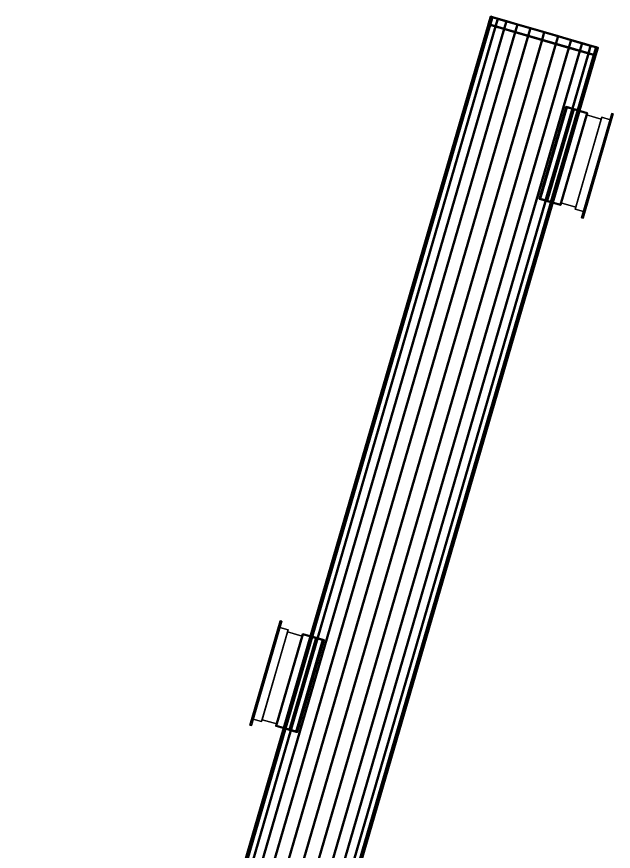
# Model space of a CAD drawing. Header units: inches. Extents: x -1654 to 1344, y -1538 to 36.
# Drawn here: x -1402.5 to -1327.7, y -86.1 to 18.6 of the extents above; entities that cross this region are included whole.
import ezdxf

# ---------------------------------------------------------------- set-up
doc = ezdxf.new("R2010")
doc.units = ezdxf.units.IN
doc.header["$MEASUREMENT"] = 0
doc.linetypes.add('Center', pattern=[1.25, 0.25, -0.1875, 0.625, -0.1875])
for name, color, linetype, lineweight in [('M-HVAC-CDFF', 3, 'Continuous', 30), ('M-HVAC-CDFF-SA', 3, 'Continuous', 30), ('M-HVAC-DUCT', 1, 'Center', 30), ('M-HVAC-DUCT-SA', 1, 'Continuous', 50)]:
    doc.layers.add(name, color=color, linetype=linetype, lineweight=lineweight)

# ---------------------------------------------------------------- blocks, each defined once
blk = doc.blocks.new('Supply Diffuser - Sidewall - 12 x 8-842531-_3D_')
at = {"layer": 'M-HVAC-CDFF'}
mesh = blk.add_polyface(dxfattribs=at)
corners = [(-5.75, 3, 3.75), (5.75, 3, 3.75), (5.75, 3, -3.75), (-5.75, 3, -3.75)]
mesh.append_faces([[corners[k] for k in face] for face in [(2, 3, 0, 1)]])
mesh = blk.add_polyface(dxfattribs=at)
corners = [(-5.75, 3, 3.75), (-5.75, 3, -3.75), (-5.75, 1.078125, -3.75), (-5.75, 1.078125, 3.75)]
mesh.append_faces([[corners[k] for k in face] for face in [(2, 3, 0, 1)]])
mesh = blk.add_polyface(dxfattribs=at)
corners = [(-5.75, 3, -3.75), (5.75, 3, -3.75), (5.75, 1.078125, -3.75), (-5.75, 1.078125, -3.75)]
mesh.append_faces([[corners[k] for k in face] for face in [(2, 3, 0, 1)]])
mesh = blk.add_polyface(dxfattribs=at)
corners = [(5.75, 3, 3.75), (-5.75, 3, 3.75), (-5.75, 1.078125, 3.75), (5.75, 1.078125, 3.75)]
mesh.append_faces([[corners[k] for k in face] for face in [(2, 3, 0, 1)]])
mesh = blk.add_polyface(dxfattribs=at)
corners = [(5.75, 3, -3.75), (5.75, 3, 3.75), (5.75, 1.078125, 3.75), (5.75, 1.078125, -3.75)]
mesh.append_faces([[corners[k] for k in face] for face in [(2, 3, 0, 1)]])
mesh = blk.add_polyface(dxfattribs=at)
corners = [(-6, 1.078125, 4), (6, 1.078125, 4), (6, 1.078125, -4), (-6, 1.078125, -4), (-5.75, 1.078125, 3.75), (-5.75, 1.078125, -3.75), (5.75, 1.078125, -3.75), (5.75, 1.078125, 3.75)]
mesh.append_faces([[corners[k] for k in face] for face in [(3, 5, 6, 2), (2, 6, 7, 1)]], dxfattribs={"vtx0": -1, "vtx2": -1})
mesh.append_faces([[corners[k] for k in face] for face in [(4, 5, 3, 0), (7, 4, 0, 1)]], dxfattribs={"vtx1": -1, "vtx3": -1})
mesh = blk.add_polyface(dxfattribs=at)
corners = [(-6, 1.078125, 4), (-6, 1.078125, -4), (-6, 0, -4), (-6, 0, 4)]
mesh.append_faces([[corners[k] for k in face] for face in [(2, 3, 0, 1)]])
mesh = blk.add_polyface(dxfattribs=at)
corners = [(-6, 1.078125, -4), (6, 1.078125, -4), (6, 0, -4), (-6, 0, -4)]
mesh.append_faces([[corners[k] for k in face] for face in [(2, 3, 0, 1)]])
mesh = blk.add_polyface(dxfattribs=at)
corners = [(6, 1.078125, 4), (-6, 1.078125, 4), (-6, 0, 4), (6, 0, 4)]
mesh.append_faces([[corners[k] for k in face] for face in [(2, 3, 0, 1)]])
mesh = blk.add_polyface(dxfattribs=at)
corners = [(6, 1.078125, -4), (6, 1.078125, 4), (6, 0, 4), (6, 0, -4)]
mesh.append_faces([[corners[k] for k in face] for face in [(2, 3, 0, 1)]])
mesh = blk.add_polyface(dxfattribs=at)
corners = [(6.8125, 0, 4.8125), (6.8125, 0, -4.8125), (-6.8125, 0, -4.8125), (-6.8125, 0, 4.8125), (-6, 0, 4), (-6, 0, -4), (6, 0, -4), (6, 0, 4)]
mesh.append_faces([[corners[k] for k in face] for face in [(3, 4, 5, 2), (2, 5, 6, 1)]], dxfattribs={"vtx0": -1, "vtx2": -1})
mesh.append_faces([[corners[k] for k in face] for face in [(7, 4, 3, 0), (6, 7, 0, 1)]], dxfattribs={"vtx1": -1, "vtx3": -1})
mesh = blk.add_polyface(dxfattribs=at)
corners = [(-6.8125, -0.1875, 4.8125), (6.8125, -0.1875, 4.8125), (6.8125, 0, 4.8125), (-6.8125, 0, 4.8125)]
mesh.append_faces([[corners[k] for k in face] for face in [(3, 0, 1, 2)]])
mesh = blk.add_polyface(dxfattribs=at)
corners = [(-6.8125, -0.1875, -4.8125), (-6.8125, -0.1875, 4.8125), (-6.8125, 0, 4.8125), (-6.8125, 0, -4.8125)]
mesh.append_faces([[corners[k] for k in face] for face in [(0, 1, 2, 3)]])
mesh = blk.add_polyface(dxfattribs=at)
corners = [(6.8125, -0.1875, -4.8125), (-6.8125, -0.1875, -4.8125), (-6.8125, 0, -4.8125), (6.8125, 0, -4.8125)]
mesh.append_faces([[corners[k] for k in face] for face in [(3, 0, 1, 2)]])
mesh = blk.add_polyface(dxfattribs=at)
corners = [(6.8125, -0.1875, 4.8125), (-6.8125, -0.1875, 4.8125), (-6.8125, -0.1875, -4.8125), (6.8125, -0.1875, -4.8125)]
mesh.append_faces([[corners[k] for k in face] for face in [(3, 0, 1, 2)]])
mesh = blk.add_polyface(dxfattribs=at)
corners = [(6.8125, -0.1875, 4.8125), (6.8125, -0.1875, -4.8125), (6.8125, 0, -4.8125), (6.8125, 0, 4.8125)]
mesh.append_faces([[corners[k] for k in face] for face in [(0, 1, 2, 3)]])
blk = doc.blocks.new('Round Endcap - Standard-841446-_3D_')
at = {"layer": 'M-HVAC-DUCT', "color": 8, "linetype": 'Continuous', "lineweight": 50}
mesh = blk.add_polyface(dxfattribs=at)
corners = [(0, 0, 7), (0, 1.81, 6.76), (0, 3.5, 6.06), (0, 4.95, 4.95), (0, 6.06, 3.5), (0, 6.76, 1.81), (0, 7), (0, 6.76, -1.81), (0, 6.06, -3.5), (0, 4.95, -4.95), (0, 3.5, -6.06), (0, 1.81, -6.76), (0, 0, -7), (0, -1.81, -6.76), (0, -3.5, -6.06), (0, -4.95, -4.95), (0, -6.06, -3.5), (0, -6.76, -1.81), (0, -7), (0, -6.76, 1.81), (0, -6.06, 3.5), (0, -4.95, 4.95), (0, -3.5, 6.06), (0, -1.81, 6.76)]
mesh.append_faces([[corners[k] for k in face] for face in [(2, 12, 1), (3, 6, 2)]], dxfattribs={"vtx0": -1, "vtx1": -1, "color": 8})
mesh.append_faces([[corners[k] for k in face] for face in [(12, 17, 0, 1)]], dxfattribs={"vtx0": -1, "vtx1": -1, "vtx3": -1, "color": 8})
mesh.append_faces([[corners[k] for k in face] for face in [(17, 21, 22)]], dxfattribs={"vtx0": -1, "vtx2": -1, "color": 8})
mesh.append_faces([[corners[k] for k in face] for face in [(12, 7, 8, 9)]], dxfattribs={"vtx0": -1, "vtx3": -1, "color": 8})
mesh.append_faces([[corners[k] for k in face] for face in [(18, 19, 17)]], dxfattribs={"vtx1": -1, "color": 8})
mesh.append_faces([[corners[k] for k in face] for face in [(20, 21, 17, 19)]], dxfattribs={"vtx1": -1, "vtx2": -1, "color": 8})
mesh.append_faces([[corners[k] for k in face] for face in [(6, 7, 12, 2)]], dxfattribs={"vtx1": -1, "vtx2": -1, "vtx3": -1, "color": 8})
mesh.append_faces([[corners[k] for k in face] for face in [(10, 11, 12, 9), (4, 5, 6, 3)]], dxfattribs={"vtx2": -1, "color": 8})
mesh.append_faces([[corners[k] for k in face] for face in [(12, 13, 14, 17), (22, 23, 0, 17)]], dxfattribs={"vtx2": -1, "vtx3": -1, "color": 8})
mesh.append_faces([[corners[k] for k in face] for face in [(14, 15, 16, 17)]], dxfattribs={"vtx3": -1, "color": 8})
mesh = blk.add_polyface(dxfattribs=at)
corners = [(0, 7), (0, 6.76, 1.81), (0, 6.06, 3.5), (0, 4.95, 4.95), (0, 3.5, 6.06), (0, 1.81, 6.76), (0, 0, 7), (1, 0, 7), (1, 1.81, 6.76), (1, 3.5, 6.06), (1, 4.95, 4.95), (1, 6.06, 3.5), (1, 6.76, 1.81), (1, 7)]
mesh.append_faces([[corners[k] for k in face] for face in [(1, 12, 13, 0)]], dxfattribs={"vtx0": -1, "color": 8})
mesh.append_faces([[corners[k] for k in face] for face in [(5, 8, 9, 4), (10, 3, 4, 9), (2, 11, 12, 1), (11, 2, 3, 10)]], dxfattribs={"vtx0": -1, "vtx2": -1, "color": 8})
mesh.append_faces([[corners[k] for k in face] for face in [(6, 7, 8, 5)]], dxfattribs={"vtx2": -1, "color": 8})
mesh = blk.add_polyface(dxfattribs=at)
corners = [(0, 0, -7), (0, 1.81, -6.76), (0, 3.5, -6.06), (0, 4.95, -4.95), (0, 6.06, -3.5), (0, 6.76, -1.81), (0, 7), (1, 7), (1, 6.76, -1.81), (1, 6.06, -3.5), (1, 4.95, -4.95), (1, 3.5, -6.06), (1, 1.81, -6.76), (1, 0, -7)]
mesh.append_faces([[corners[k] for k in face] for face in [(5, 8, 9, 4), (10, 3, 4, 9), (2, 11, 12, 1)]], dxfattribs={"vtx0": -1, "vtx2": -1, "color": 8})
mesh.append_faces([[corners[k] for k in face] for face in [(2, 3, 10, 11)]], dxfattribs={"vtx1": -1, "vtx3": -1, "color": 8})
mesh.append_faces([[corners[k] for k in face] for face in [(6, 7, 8, 5)]], dxfattribs={"vtx2": -1, "color": 8})
mesh.append_faces([[corners[k] for k in face] for face in [(12, 13, 0, 1)]], dxfattribs={"vtx3": -1, "color": 8})
mesh = blk.add_polyface(dxfattribs=at)
corners = [(1, 0, 7), (1, -1.81, 6.76), (1, -3.5, 6.06), (1, -4.95, 4.95), (1, -6.06, 3.5), (1, -6.76, 1.81), (1, -7), (1, -6.76, -1.81), (1, -6.06, -3.5), (1, -4.95, -4.95), (1, -3.5, -6.06), (1, -1.81, -6.76), (1, 0, -7), (1, 1.81, -6.76), (1, 3.5, -6.06), (1, 4.95, -4.95), (1, 6.06, -3.5), (1, 6.76, -1.81), (1, 7), (1, 6.76, 1.81), (1, 6.06, 3.5), (1, 4.95, 4.95), (1, 3.5, 6.06), (1, 1.81, 6.76)]
mesh.append_faces([[corners[k] for k in face] for face in [(10, 8, 9)]], dxfattribs={"vtx0": -1, "color": 8})
mesh.append_faces([[corners[k] for k in face] for face in [(23, 11, 22)]], dxfattribs={"vtx0": -1, "vtx1": -1, "color": 8})
mesh.append_faces([[corners[k] for k in face] for face in [(6, 23, 1, 2)]], dxfattribs={"vtx0": -1, "vtx1": -1, "vtx3": -1, "color": 8})
mesh.append_faces([[corners[k] for k in face] for face in [(17, 21, 22)]], dxfattribs={"vtx0": -1, "vtx2": -1, "color": 8})
mesh.append_faces([[corners[k] for k in face] for face in [(11, 16, 17, 22), (6, 10, 11, 23)]], dxfattribs={"vtx0": -1, "vtx2": -1, "vtx3": -1, "color": 8})
mesh.append_faces([[corners[k] for k in face] for face in [(17, 19, 20, 21)]], dxfattribs={"vtx0": -1, "vtx3": -1, "color": 8})
mesh.append_faces([[corners[k] for k in face] for face in [(0, 1, 23)]], dxfattribs={"vtx1": -1, "color": 8})
mesh.append_faces([[corners[k] for k in face] for face in [(15, 16, 11, 14), (2, 3, 6)]], dxfattribs={"vtx1": -1, "vtx2": -1, "color": 8})
mesh.append_faces([[corners[k] for k in face] for face in [(4, 5, 6, 3), (17, 18, 19)]], dxfattribs={"vtx2": -1, "color": 8})
mesh.append_faces([[corners[k] for k in face] for face in [(6, 7, 8, 10)]], dxfattribs={"vtx2": -1, "vtx3": -1, "color": 8})
mesh.append_faces([[corners[k] for k in face] for face in [(11, 12, 13, 14)]], dxfattribs={"vtx3": -1, "color": 8})
mesh = blk.add_polyface(dxfattribs=at)
corners = [(0, -7), (0, -6.76, -1.81), (0, -6.06, -3.5), (0, -4.95, -4.95), (0, -3.5, -6.06), (0, -1.81, -6.76), (0, 0, -7), (1, 0, -7), (1, -1.81, -6.76), (1, -3.5, -6.06), (1, -4.95, -4.95), (1, -6.06, -3.5), (1, -6.76, -1.81), (1, -7)]
mesh.append_faces([[corners[k] for k in face] for face in [(5, 8, 9, 4), (10, 3, 4, 9), (2, 11, 12, 1), (11, 2, 3, 10)]], dxfattribs={"vtx0": -1, "vtx2": -1, "color": 8})
mesh.append_faces([[corners[k] for k in face] for face in [(6, 7, 8, 5)]], dxfattribs={"vtx2": -1, "color": 8})
mesh.append_faces([[corners[k] for k in face] for face in [(12, 13, 0, 1)]], dxfattribs={"vtx3": -1, "color": 8})
mesh = blk.add_polyface(dxfattribs=at)
corners = [(0, 0, 7), (0, -1.81, 6.76), (0, -3.5, 6.06), (0, -4.95, 4.95), (0, -6.06, 3.5), (0, -6.76, 1.81), (0, -7), (1, -7), (1, -6.76, 1.81), (1, -6.06, 3.5), (1, -4.95, 4.95), (1, -3.5, 6.06), (1, -1.81, 6.76), (1, 0, 7)]
mesh.append_faces([[corners[k] for k in face] for face in [(1, 12, 13, 0)]], dxfattribs={"vtx0": -1, "color": 8})
mesh.append_faces([[corners[k] for k in face] for face in [(5, 8, 9, 4), (10, 3, 4, 9), (2, 11, 12, 1), (11, 2, 3, 10)]], dxfattribs={"vtx0": -1, "vtx2": -1, "color": 8})
mesh.append_faces([[corners[k] for k in face] for face in [(6, 7, 8, 5)]], dxfattribs={"vtx2": -1, "color": 8})
blk = doc.blocks.new('Rectangular Takeoff - Standard-895450-_3D_')
at = {"layer": 'M-HVAC-DUCT', "color": 8, "linetype": 'Continuous', "lineweight": 50}
mesh = blk.add_polyface(dxfattribs=at)
corners = [(-1.75, -6, 4), (-1.75, 6, 4), (-1.75, 6, -4), (-1.75, -6, -4)]
mesh.append_faces([[corners[k] for k in face] for face in [(2, 3, 0, 1)]], dxfattribs={"color": 8})
mesh = blk.add_polyface(dxfattribs=at)
corners = [(-1.75, 6, -4), (1, 6, -4), (1, -6, -4), (-1.75, -6, -4)]
mesh.append_faces([[corners[k] for k in face] for face in [(2, 3, 0, 1)]], dxfattribs={"color": 8})
mesh = blk.add_polyface(dxfattribs=at)
corners = [(-1.75, 6, 4), (1, 6, 4), (1, 6, -4), (-1.75, 6, -4)]
mesh.append_faces([[corners[k] for k in face] for face in [(2, 3, 0, 1)]], dxfattribs={"color": 8})
mesh = blk.add_polyface(dxfattribs=at)
corners = [(1, -6, 4), (1, 6, 4), (-1.75, 6, 4), (-1.75, -6, 4)]
mesh.append_faces([[corners[k] for k in face] for face in [(2, 3, 0, 1)]], dxfattribs={"color": 8})
mesh = blk.add_polyface(dxfattribs=at)
corners = [(1, -6, 4), (1, -6, -4), (1, 6, -4), (1, 6, 4)]
mesh.append_faces([[corners[k] for k in face] for face in [(0, 1, 2, 3)]], dxfattribs={"color": 8})
mesh = blk.add_polyface(dxfattribs=at)
corners = [(-1.75, -6, -4), (1, -6, -4), (1, -6, 4), (-1.75, -6, 4)]
mesh.append_faces([[corners[k] for k in face] for face in [(3, 0, 1, 2)]], dxfattribs={"color": 8})
blk = doc.blocks.new('Rectangular Takeoff - Standard-895448-_3D_')
at = {"layer": 'M-HVAC-DUCT', "color": 8, "linetype": 'Continuous', "lineweight": 50}
mesh = blk.add_polyface(dxfattribs=at)
corners = [(-1.75, 6, 4), (-1.75, 6, -4), (-1.75, -6, -4), (-1.75, -6, 4)]
mesh.append_faces([[corners[k] for k in face] for face in [(0, 1, 2, 3)]], dxfattribs={"color": 8})
mesh = blk.add_polyface(dxfattribs=at)
corners = [(-1.75, 6, -4), (-1.75, 6, 4), (1, 6, 4), (1, 6, -4)]
mesh.append_faces([[corners[k] for k in face] for face in [(3, 0, 1, 2)]], dxfattribs={"color": 8})
mesh = blk.add_polyface(dxfattribs=at)
corners = [(-1.75, -6, -4), (-1.75, 6, -4), (1, 6, -4), (1, -6, -4)]
mesh.append_faces([[corners[k] for k in face] for face in [(0, 1, 2, 3)]], dxfattribs={"color": 8})
mesh = blk.add_polyface(dxfattribs=at)
corners = [(1, 6, 4), (-1.75, 6, 4), (-1.75, -6, 4), (1, -6, 4)]
mesh.append_faces([[corners[k] for k in face] for face in [(0, 1, 2, 3)]], dxfattribs={"color": 8})
mesh = blk.add_polyface(dxfattribs=at)
corners = [(1, 6, 4), (1, -6, 4), (1, -6, -4), (1, 6, -4)]
mesh.append_faces([[corners[k] for k in face] for face in [(2, 3, 0, 1)]], dxfattribs={"color": 8})
mesh = blk.add_polyface(dxfattribs=at)
corners = [(-1.75, -6, 4), (-1.75, -6, -4), (1, -6, -4), (1, -6, 4)]
mesh.append_faces([[corners[k] for k in face] for face in [(0, 1, 2, 3)]], dxfattribs={"color": 8})

msp = doc.modelspace()

# ---------------------------------------------------------------- linework, layer by layer
at = {"layer": 'M-HVAC-DUCT', "color": 5}
for p, q in [((-1395.81, -187.86, 1356), (-1336.63, 15.72, 1356)), ((-1395.81, -187.86, 1356), (-1336.63, 15.72, 1356)), ((-1336.63, 15.72, 1356), (-1336.35, 16.68, 1356))]:
    msp.add_line(p, q, dxfattribs=at)

# ---------------------------------------------------------------- block references
at = {"layer": 'M-HVAC-CDFF-SA'}
for p, rotation in [((-1329.77, -0.06, 1355.5), 73.79013128408278), ((-1371.19, -63.78, 1355.5), 253.7901312840831)]:
    msp.add_blockref('Supply Diffuser - Sidewall - 12 x 8-842531-_3D_', p, dxfattribs=dict(at, rotation=rotation))
at = {"layer": 'M-HVAC-DUCT-SA', "color": 8, "rotation": 73.79013128408342}
msp.add_blockref('Round Endcap - Standard-841446-_3D_', (-1336.63, 15.72, 1356), dxfattribs=at)
at = {"layer": 'M-HVAC-DUCT-SA', "color": 8, "extrusion": (0, 0, -1)}
for name, p, rotation in [('Rectangular Takeoff - Standard-895448-_3D_', (1333.61, 1.05, -1355.5), 196.2098687159166), ('Rectangular Takeoff - Standard-895450-_3D_', (1367.35, -64.89, -1355.5), 16.20986871591659)]:
    msp.add_blockref(name, p, dxfattribs=dict(at, rotation=rotation))

# ---------------------------------------------------------------- meshes
at = {"layer": 'M-HVAC-DUCT-SA', "color": 8}
mesh = msp.add_polyface(dxfattribs=at)
corners = [(-1402.54, -185.9, 1356), (-1402.31, -185.97, 1357.81), (-1401.63, -186.16, 1359.5), (-1400.57, -186.48, 1360.95), (-1399.17, -186.88, 1362.06), (-1397.55, -187.35, 1362.76), (-1395.81, -187.86, 1363), (-1336.63, 15.72, 1363), (-1338.37, 16.22, 1362.76), (-1339.99, 16.69, 1362.06), (-1341.39, 17.1, 1360.95), (-1342.45, 17.41, 1359.5), (-1343.13, 17.6, 1357.81), (-1343.35, 17.67, 1356)]
mesh.append_faces([[corners[k] for k in face] for face in [(7, 8, 5, 6)]], dxfattribs={"vtx1": -1, "color": 8})
mesh.append_faces([[corners[k] for k in face] for face in [(8, 9, 4, 5), (3, 4, 9, 10), (11, 12, 1, 2), (2, 3, 10, 11)]], dxfattribs={"vtx1": -1, "vtx3": -1, "color": 8})
mesh.append_faces([[corners[k] for k in face] for face in [(12, 13, 0, 1)]], dxfattribs={"vtx3": -1, "color": 8})
mesh = msp.add_polyface(dxfattribs=at)
corners = [(-1395.81, -187.86, 1349), (-1397.55, -187.35, 1349.24), (-1399.17, -186.88, 1349.94), (-1400.57, -186.48, 1351.05), (-1401.63, -186.16, 1352.5), (-1402.31, -185.97, 1354.19), (-1402.54, -185.9, 1356), (-1343.35, 17.67, 1356), (-1343.13, 17.6, 1354.19), (-1342.45, 17.41, 1352.5), (-1341.39, 17.1, 1351.05), (-1339.99, 16.69, 1349.94), (-1338.37, 16.22, 1349.24), (-1336.63, 15.72, 1349)]
mesh.append_faces([[corners[k] for k in face] for face in [(7, 8, 5, 6)]], dxfattribs={"vtx1": -1, "color": 8})
mesh.append_faces([[corners[k] for k in face] for face in [(8, 9, 4, 5), (3, 4, 9, 10), (11, 12, 1, 2), (2, 3, 10, 11)]], dxfattribs={"vtx1": -1, "vtx3": -1, "color": 8})
mesh.append_faces([[corners[k] for k in face] for face in [(12, 13, 0, 1)]], dxfattribs={"vtx3": -1, "color": 8})
mesh = msp.add_polyface(dxfattribs=at)
corners = [(-1329.91, 13.76, 1356), (-1330.14, 13.83, 1354.19), (-1330.81, 14.02, 1352.5), (-1331.88, 14.33, 1351.05), (-1333.27, 14.74, 1349.94), (-1334.89, 15.21, 1349.24), (-1336.63, 15.72, 1349), (-1338.37, 16.22, 1349.24), (-1339.99, 16.69, 1349.94), (-1341.39, 17.1, 1351.05), (-1342.45, 17.41, 1352.5), (-1343.13, 17.6, 1354.19), (-1343.35, 17.67, 1356), (-1343.13, 17.6, 1357.81), (-1342.45, 17.41, 1359.5), (-1341.39, 17.1, 1360.95), (-1339.99, 16.69, 1362.06), (-1338.37, 16.22, 1362.76), (-1336.63, 15.72, 1363), (-1334.89, 15.21, 1362.76), (-1333.27, 14.74, 1362.06), (-1331.88, 14.33, 1360.95), (-1330.81, 14.02, 1359.5), (-1330.14, 13.83, 1357.81)]
mesh.append_faces([[corners[k] for k in face] for face in [(6, 4, 5), (16, 13, 14, 15)]], dxfattribs={"vtx0": -1, "color": 8})
mesh.append_faces([[corners[k] for k in face] for face in [(13, 8, 11, 12)]], dxfattribs={"vtx0": -1, "vtx1": -1, "color": 8})
mesh.append_faces([[corners[k] for k in face] for face in [(8, 13, 16)]], dxfattribs={"vtx0": -1, "vtx1": -1, "vtx2": -1, "color": 8})
mesh.append_faces([[corners[k] for k in face] for face in [(4, 8, 20, 1), (20, 8, 16, 18)]], dxfattribs={"vtx0": -1, "vtx1": -1, "vtx2": -1, "vtx3": -1, "color": 8})
mesh.append_faces([[corners[k] for k in face] for face in [(22, 23, 20, 21), (19, 20, 18)]], dxfattribs={"vtx1": -1, "color": 8})
mesh.append_faces([[corners[k] for k in face] for face in [(2, 3, 4, 1), (16, 17, 18)]], dxfattribs={"vtx2": -1, "color": 8})
mesh.append_faces([[corners[k] for k in face] for face in [(6, 7, 8, 4), (23, 0, 1, 20)]], dxfattribs={"vtx2": -1, "vtx3": -1, "color": 8})
mesh.append_faces([[corners[k] for k in face] for face in [(8, 9, 10, 11)]], dxfattribs={"vtx3": -1, "color": 8})
mesh = msp.add_polyface(dxfattribs=at)
corners = [(-1395.81, -187.86, 1363), (-1394.07, -188.36, 1362.76), (-1392.45, -188.83, 1362.06), (-1391.06, -189.24, 1360.95), (-1389.99, -189.55, 1359.5), (-1389.32, -189.74, 1357.81), (-1389.09, -189.81, 1356), (-1329.91, 13.76, 1356), (-1330.14, 13.83, 1357.81), (-1330.81, 14.02, 1359.5), (-1331.88, 14.33, 1360.95), (-1333.27, 14.74, 1362.06), (-1334.89, 15.21, 1362.76), (-1336.63, 15.72, 1363)]
mesh.append_faces([[corners[k] for k in face] for face in [(8, 9, 4, 5), (3, 4, 9, 10), (11, 12, 1, 2), (2, 3, 10, 11)]], dxfattribs={"vtx1": -1, "vtx3": -1, "color": 8})
mesh.append_faces([[corners[k] for k in face] for face in [(6, 7, 8, 5)]], dxfattribs={"vtx2": -1, "color": 8})
mesh.append_faces([[corners[k] for k in face] for face in [(12, 13, 0, 1)]], dxfattribs={"vtx3": -1, "color": 8})
mesh = msp.add_polyface(dxfattribs=at)
corners = [(-1389.09, -189.81, 1356), (-1389.32, -189.74, 1354.19), (-1389.99, -189.55, 1352.5), (-1391.06, -189.24, 1351.05), (-1392.45, -188.83, 1349.94), (-1394.07, -188.36, 1349.24), (-1395.81, -187.86, 1349), (-1336.63, 15.72, 1349), (-1334.89, 15.21, 1349.24), (-1333.27, 14.74, 1349.94), (-1331.88, 14.33, 1351.05), (-1330.81, 14.02, 1352.5), (-1330.14, 13.83, 1354.19), (-1329.91, 13.76, 1356)]
mesh.append_faces([[corners[k] for k in face] for face in [(7, 8, 5, 6)]], dxfattribs={"vtx1": -1, "color": 8})
mesh.append_faces([[corners[k] for k in face] for face in [(8, 9, 4, 5), (3, 4, 9, 10), (11, 12, 1, 2), (2, 3, 10, 11)]], dxfattribs={"vtx1": -1, "vtx3": -1, "color": 8})
mesh.append_faces([[corners[k] for k in face] for face in [(12, 13, 0, 1)]], dxfattribs={"vtx3": -1, "color": 8})
mesh = msp.add_polyface(dxfattribs=at)
corners = [(-1336.97, -4.22, 1351.5), (-1336.97, -4.22, 1359.5), (-1333.62, 7.3, 1359.5), (-1333.62, 7.3, 1351.5)]
mesh.append_faces([[corners[k] for k in face] for face in [(0, 1, 2, 3)]], dxfattribs={"color": 8})
mesh = msp.add_polyface(dxfattribs=at)
corners = [(-1333.62, 7.3, 1359.5), (-1336.97, -4.22, 1359.5), (-1336.18, -4.45, 1359.5), (-1332.83, 7.07, 1359.5)]
mesh.append_faces([[corners[k] for k in face] for face in [(3, 0, 1, 2)]], dxfattribs={"color": 8})
mesh = msp.add_polyface(dxfattribs=at)
corners = [(-1336.97, -4.22, 1351.5), (-1333.62, 7.3, 1351.5), (-1333.5, 7.27, 1351.5), (-1336.85, -4.25, 1351.5)]
mesh.append_faces([[corners[k] for k in face] for face in [(3, 0, 1, 2)]], dxfattribs={"color": 8})
mesh = msp.add_polyface(dxfattribs=at)
corners = [(-1331.93, 6.81, 1356), (-1335.28, -4.71, 1356), (-1335.46, -4.66, 1354.39), (-1336, -4.5, 1352.86), (-1336.85, -4.25, 1351.5), (-1333.5, 7.27, 1351.5), (-1332.65, 7.02, 1352.86), (-1332.11, 6.87, 1354.39)]
mesh.append_faces([[corners[k] for k in face] for face in [(5, 6, 3, 4)]], dxfattribs={"vtx1": -1, "color": 8})
mesh.append_faces([[corners[k] for k in face] for face in [(2, 3, 6, 7)]], dxfattribs={"vtx1": -1, "vtx3": -1, "color": 8})
mesh.append_faces([[corners[k] for k in face] for face in [(7, 0, 1, 2)]], dxfattribs={"vtx3": -1, "color": 8})
mesh = msp.add_polyface(dxfattribs=at)
corners = [(-1335.28, -4.71, 1356), (-1331.93, 6.81, 1356), (-1332.16, 6.88, 1357.81), (-1332.83, 7.07, 1359.5), (-1336.18, -4.45, 1359.5), (-1335.51, -4.64, 1357.81)]
mesh.append_faces([[corners[k] for k in face] for face in [(5, 0, 1, 2), (2, 3, 4, 5)]], dxfattribs={"vtx3": -1, "color": 8})
mesh = msp.add_polyface(dxfattribs=at)
corners = [(-1333.62, 7.3, 1351.5), (-1333.62, 7.3, 1359.5), (-1332.83, 7.07, 1359.5), (-1332.16, 6.88, 1357.81), (-1331.93, 6.81, 1356), (-1332.11, 6.87, 1354.39), (-1332.65, 7.02, 1352.86), (-1333.5, 7.27, 1351.5)]
mesh.append_faces([[corners[k] for k in face] for face in [(1, 4, 5, 6)]], dxfattribs={"vtx0": -1, "vtx3": -1, "color": 8})
mesh.append_faces([[corners[k] for k in face] for face in [(0, 1, 6, 7)]], dxfattribs={"vtx1": -1, "color": 8})
mesh.append_faces([[corners[k] for k in face] for face in [(1, 2, 3, 4)]], dxfattribs={"vtx3": -1, "color": 8})
mesh = msp.add_polyface(dxfattribs=at)
corners = [(-1336.97, -4.22, 1359.5), (-1336.97, -4.22, 1351.5), (-1336.85, -4.25, 1351.5), (-1336, -4.5, 1352.86), (-1335.46, -4.66, 1354.39), (-1335.28, -4.71, 1356), (-1335.51, -4.64, 1357.81), (-1336.18, -4.45, 1359.5)]
mesh.append_faces([[corners[k] for k in face] for face in [(3, 0, 1, 2)]], dxfattribs={"vtx0": -1, "color": 8})
mesh.append_faces([[corners[k] for k in face] for face in [(4, 5, 0, 3)]], dxfattribs={"vtx1": -1, "vtx2": -1, "color": 8})
mesh.append_faces([[corners[k] for k in face] for face in [(6, 7, 0, 5)]], dxfattribs={"vtx2": -1, "color": 8})
mesh = msp.add_polyface(dxfattribs=at)
corners = [(-1365.68, -59.13, 1356), (-1369.03, -70.65, 1356), (-1368.8, -70.72, 1357.81), (-1368.13, -70.92, 1359.5), (-1364.78, -59.39, 1359.5), (-1365.45, -59.2, 1357.81)]
mesh.append_faces([[corners[k] for k in face] for face in [(2, 3, 4, 5), (5, 0, 1, 2)]], dxfattribs={"vtx3": -1, "color": 8})
mesh = msp.add_polyface(dxfattribs=at)
corners = [(-1369.03, -70.65, 1356), (-1365.68, -59.13, 1356), (-1365.5, -59.18, 1354.39), (-1364.97, -59.34, 1352.86), (-1364.11, -59.59, 1351.5), (-1367.46, -71.11, 1351.5), (-1368.32, -70.86, 1352.86), (-1368.85, -70.71, 1354.39)]
mesh.append_faces([[corners[k] for k in face] for face in [(1, 2, 7, 0)]], dxfattribs={"vtx1": -1, "color": 8})
mesh.append_faces([[corners[k] for k in face] for face in [(6, 7, 2, 3)]], dxfattribs={"vtx1": -1, "vtx3": -1, "color": 8})
mesh.append_faces([[corners[k] for k in face] for face in [(3, 4, 5, 6)]], dxfattribs={"vtx3": -1, "color": 8})
mesh = msp.add_polyface(dxfattribs=at)
corners = [(-1367.35, -71.14, 1359.5), (-1364, -59.62, 1359.5), (-1364.78, -59.39, 1359.5), (-1368.13, -70.92, 1359.5)]
mesh.append_faces([[corners[k] for k in face] for face in [(3, 0, 1, 2)]], dxfattribs={"color": 8})
mesh = msp.add_polyface(dxfattribs=at)
corners = [(-1364, -59.62, 1351.5), (-1367.35, -71.14, 1351.5), (-1367.46, -71.11, 1351.5), (-1364.11, -59.59, 1351.5)]
mesh.append_faces([[corners[k] for k in face] for face in [(0, 1, 2, 3)]], dxfattribs={"color": 8})
mesh = msp.add_polyface(dxfattribs=at)
corners = [(-1367.35, -71.14, 1351.5), (-1364, -59.62, 1351.5), (-1364, -59.62, 1359.5), (-1367.35, -71.14, 1359.5)]
mesh.append_faces([[corners[k] for k in face] for face in [(2, 3, 0, 1)]], dxfattribs={"color": 8})
mesh = msp.add_polyface(dxfattribs=at)
corners = [(-1364, -59.62, 1359.5), (-1364, -59.62, 1351.5), (-1364.11, -59.59, 1351.5), (-1364.97, -59.34, 1352.86), (-1365.5, -59.18, 1354.39), (-1365.68, -59.13, 1356), (-1365.45, -59.2, 1357.81), (-1364.78, -59.39, 1359.5)]
mesh.append_faces([[corners[k] for k in face] for face in [(3, 0, 1, 2)]], dxfattribs={"vtx0": -1, "color": 8})
mesh.append_faces([[corners[k] for k in face] for face in [(4, 5, 0, 3)]], dxfattribs={"vtx1": -1, "vtx2": -1, "color": 8})
mesh.append_faces([[corners[k] for k in face] for face in [(6, 7, 0, 5)]], dxfattribs={"vtx2": -1, "color": 8})
mesh = msp.add_polyface(dxfattribs=at)
corners = [(-1367.35, -71.14, 1351.5), (-1367.35, -71.14, 1359.5), (-1368.13, -70.92, 1359.5), (-1368.8, -70.72, 1357.81), (-1369.03, -70.65, 1356), (-1368.85, -70.71, 1354.39), (-1368.32, -70.86, 1352.86), (-1367.46, -71.11, 1351.5)]
mesh.append_faces([[corners[k] for k in face] for face in [(6, 1, 5)]], dxfattribs={"vtx0": -1, "vtx1": -1, "color": 8})
mesh.append_faces([[corners[k] for k in face] for face in [(0, 1, 6, 7)]], dxfattribs={"vtx1": -1, "color": 8})
mesh.append_faces([[corners[k] for k in face] for face in [(4, 5, 1, 3)]], dxfattribs={"vtx1": -1, "vtx2": -1, "color": 8})
mesh.append_faces([[corners[k] for k in face] for face in [(1, 2, 3)]], dxfattribs={"vtx2": -1, "color": 8})

doc.saveas('drawing.dxf')
